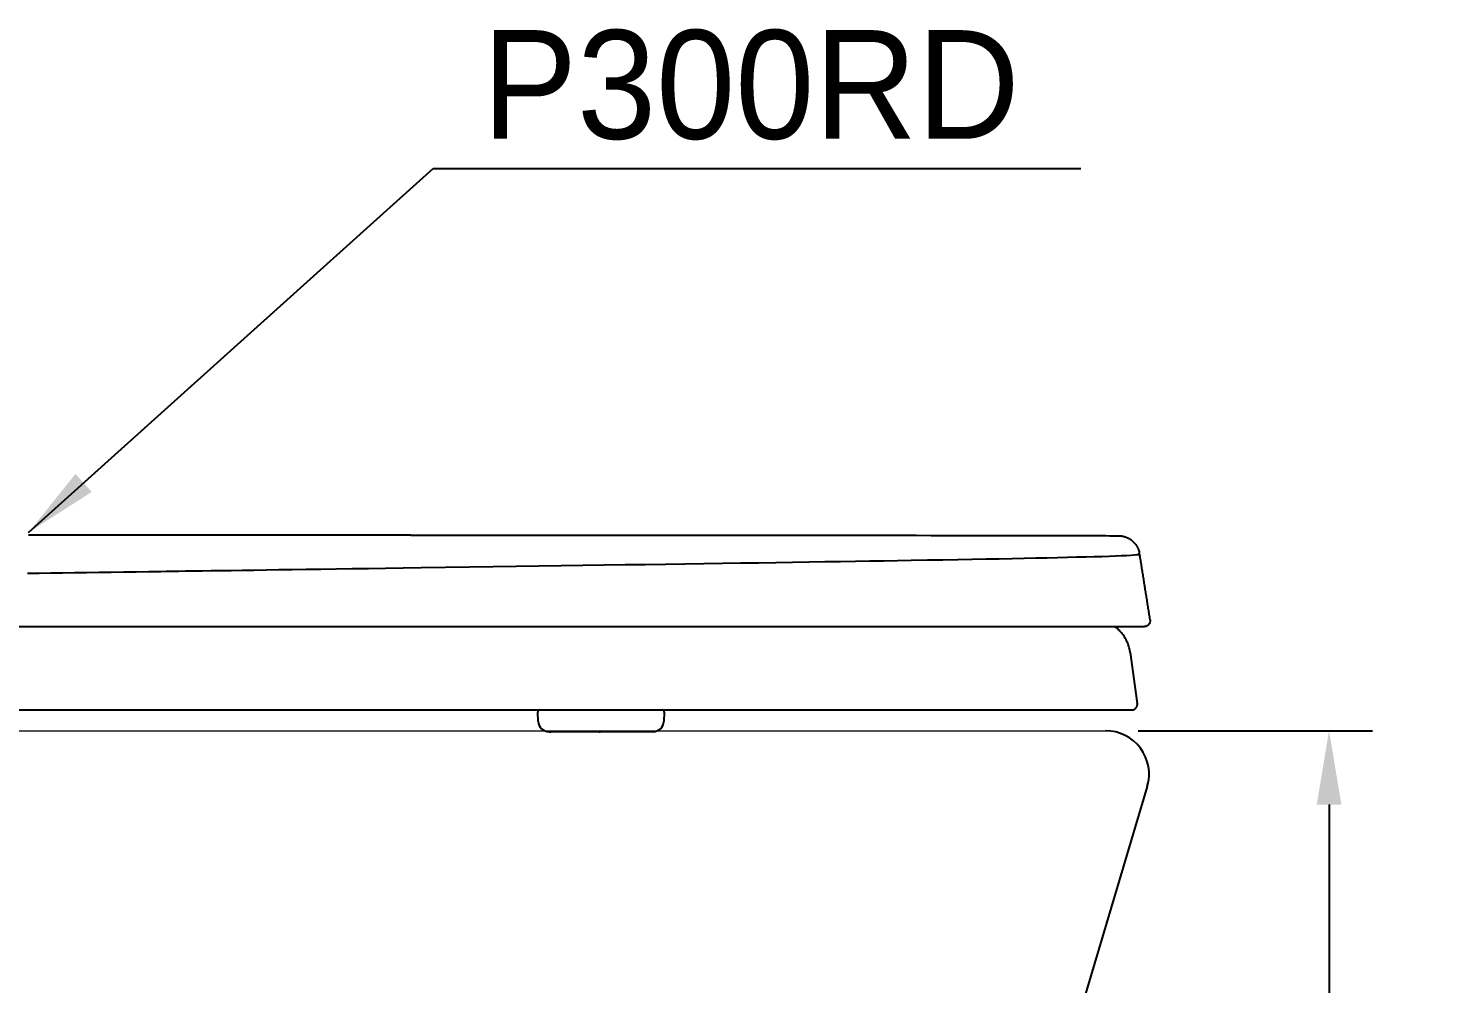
# Model space of a CAD drawing. Header units: millimetres. Extents: x 0 to 1800, y -67 to 2530.
# Drawn here: x 723.5 to 1051, y 557.4 to 777 of the extents above; entities that cross this region are included whole.
import ezdxf

# ---------------------------------------------------------------- set-up
doc = ezdxf.new("R2010")
doc.units = ezdxf.units.MM
for name, color, linetype in [('TEXT', 7, 'Continuous'), ('내부선 및 부속', 4, 'Continuous'), ('외형선', 3, 'Continuous'), ('치수선', 7, 'Continuous')]:
    doc.layers.add(name, color=color, linetype=linetype)
doc.styles.add('____', font='')
doc.styles.add('타이틀', font='H2GTRM.TTF', dxfattribs={"height": 25})
doc.styles.get('____').set_extended_font_data('굴림')
doc.dimstyles.new('MSADIM', dxfattribs={"dimtxt": 33, "dimasz": 17, "dimexe": 10, "dimexo": 7.5, "dimgap": 10, "dimtad": 0, "dimtih": 1, "dimtoh": 1, "dimdec": 0, "dimzin": 1, "dimdsep": 46, "dimtxsty": '____', "dimcen": 11.25, "dimadec": 0, "dimazin": 0, "dimtfac": 1, "dimtdec": 0, "dimtix": 1, "dimtmove": 0, "dimatfit": 3, "dimfxl": 1, "dimtolj": 1, "dimtzin": 1, "dimarcsym": 0})

# ---------------------------------------------------------------- blocks, each defined once
blk = doc.blocks.new('*D13')
at = {"layer": '치수선', "color": 0, "linetype": 'Continuous', "lineweight": -2, "transparency": 16777216}
for p, q in [((978.74, 615.56), (1032.63, 615.56)), ((1022.63, 598.56), (1022.63, 448.37)), ((1022.63, 252.56), (1022.63, 402.74)), ((976.88, 235.56), (1032.63, 235.56))]:
    blk.add_line(p, q, dxfattribs=at)
at = {"layer": '치수선', "color": 0, "linetype": 'Continuous', "transparency": 16777216}
for points in [[(1019.79, 598.56), (1025.46, 598.56), (1022.63, 615.56)], [(1019.79, 252.56), (1025.46, 252.56), (1022.63, 235.56)]]:
    blk.add_solid(points, dxfattribs=at)
at = {"layer": '치수선', "color": 0, "linetype": 'Continuous', "transparency": 16777216, "insert": (1022.63, 425.56), "char_height": 25, "attachment_point": 5, "style": '____'}
blk.add_mtext('\\A1;380', dxfattribs=at)

msp = doc.modelspace()

# ---------------------------------------------------------------- linework, layer by layer
at = {"layer": '내부선 및 부속', "linetype": 'Continuous'}
for p, q in [((725.45, 660.55), (723.47, 660.55)), ((727.44, 660.55), (725.45, 660.55)), ((729.42, 660.54), (727.44, 660.55)), ((731.4, 660.54), (729.42, 660.54)), ((733.38, 660.54), (731.4, 660.54)), ((735.35, 660.54), (733.38, 660.54)), ((737.33, 660.54), (735.35, 660.54)), ((739.31, 660.54), (737.33, 660.54)), ((741.29, 660.54), (739.31, 660.54)), ((743.26, 660.54), (741.29, 660.54)), ((745.23, 660.53), (743.26, 660.54)), ((747.21, 660.53), (745.23, 660.53)), ((749.18, 660.53), (747.21, 660.53)), ((751.15, 660.53), (749.18, 660.53)), ((753.12, 660.53), (751.15, 660.53)), ((755.09, 660.53), (753.12, 660.53)), ((757.05, 660.53), (755.09, 660.53)), ((759.02, 660.53), (757.05, 660.53)), ((760.98, 660.53), (759.02, 660.53)), ((762.94, 660.53), (760.98, 660.53)), ((764.9, 660.53), (762.94, 660.53)), ((766.86, 660.53), (764.9, 660.53)), ((768.82, 660.53), (766.86, 660.53)), ((770.78, 660.52), (768.82, 660.53)), ((772.73, 660.52), (770.78, 660.52)), ((774.69, 660.52), (772.73, 660.52)), ((776.64, 660.52), (774.69, 660.52)), ((778.59, 660.52), (776.64, 660.52)), ((780.54, 660.52), (778.59, 660.52)), ((782.48, 660.52), (780.54, 660.52)), ((784.43, 660.52), (782.48, 660.52)), ((786.37, 660.52), (784.43, 660.52)), ((788.31, 660.52), (786.37, 660.52)), ((790.25, 660.52), (788.31, 660.52)), ((792.18, 660.52), (790.25, 660.52)), ((794.12, 660.52), (792.18, 660.52)), ((796.05, 660.52), (794.12, 660.52)), ((797.98, 660.52), (796.05, 660.52)), ((799.91, 660.52), (797.98, 660.52)), ((801.84, 660.52), (799.91, 660.52)), ((803.76, 660.52), (801.84, 660.52)), ((805.68, 660.52), (803.76, 660.52)), ((807.6, 660.52), (805.68, 660.52)), ((809.52, 660.52), (807.6, 660.52)), ((811.43, 660.52), (809.52, 660.52)), ((811.43, 660.52), (816.23, 660.52)), ((811.44, 660.52), (811.43, 660.52)), ((811.45, 660.52), (811.44, 660.52)), ((816.23, 660.52), (821.01, 660.52)), ((821.01, 660.52), (825.76, 660.52)), ((825.76, 660.52), (830.49, 660.52)), ((830.49, 660.52), (835.18, 660.52)), ((835.18, 660.52), (839.85, 660.52)), ((839.85, 660.52), (844.48, 660.52)), ((844.48, 660.52), (849.08, 660.52)), ((849.08, 660.52), (853.64, 660.51)), ((853.64, 660.51), (858.17, 660.51)), ((858.17, 660.51), (862.67, 660.51)), ((862.67, 660.51), (867.12, 660.51)), ((867.12, 660.51), (871.53, 660.51)), ((871.53, 660.51), (875.9, 660.51)), ((875.9, 660.51), (880.23, 660.51)), ((880.23, 660.51), (884.51, 660.5)), ((884.51, 660.5), (888.76, 660.5)), ((888.76, 660.5), (892.96, 660.5)), ((892.96, 660.5), (897.11, 660.5)), ((897.11, 660.5), (901.2, 660.5)), ((901.2, 660.5), (905.24, 660.5)), ((905.24, 660.5), (909.2, 660.5)), ((909.2, 660.5), (913.08, 660.49)), ((913.08, 660.49), (916.88, 660.49)), ((916.88, 660.49), (920.58, 660.49)), ((920.58, 660.49), (924.2, 660.49)), ((924.2, 660.49), (927.72, 660.49)), ((927.72, 660.49), (931.14, 660.48)), ((931.14, 660.48), (934.46, 660.48)), ((934.46, 660.48), (937.68, 660.48)), ((937.68, 660.48), (940.8, 660.47)), ((940.8, 660.47), (943.8, 660.47)), ((943.8, 660.47), (946.7, 660.47)), ((946.7, 660.47), (949.49, 660.46)), ((949.49, 660.46), (952.16, 660.46)), ((952.16, 660.46), (954.73, 660.46)), ((954.73, 660.46), (957.18, 660.45)), ((957.18, 660.45), (959.52, 660.45)), ((959.52, 660.45), (961.72, 660.44)), ((961.72, 660.44), (963.76, 660.44)), ((963.76, 660.44), (965.63, 660.43)), ((965.63, 660.43), (967.33, 660.43)), ((967.33, 660.43), (968.83, 660.42)), ((968.83, 660.42), (970.14, 660.42)), ((970.14, 660.42), (971.27, 660.42)), ((971.27, 660.42), (972.2, 660.41)), ((972.2, 660.41), (972.94, 660.41)), ((972.94, 660.41), (973.49, 660.41)), ((973.49, 660.41), (973.84, 660.41)), ((973.84, 660.41), (974.91, 660.35)), ((974.91, 660.35), (975.01, 660.33)), ((974.91, 660.35), (974.91, 660.35)), ((975.01, 660.33), (975.12, 660.31)), ((975.12, 660.31), (975.22, 660.29)), ((975.22, 660.29), (975.32, 660.27)), ((975.32, 660.27), (975.42, 660.24)), ((975.42, 660.24), (975.53, 660.21)), ((975.53, 660.21), (975.63, 660.18)), ((975.63, 660.18), (975.73, 660.15)), ((975.73, 660.15), (975.83, 660.11)), ((975.83, 660.11), (975.93, 660.08)), ((975.93, 660.08), (976.03, 660.04)), ((976.03, 660.04), (976.13, 659.99)), ((976.13, 659.99), (976.23, 659.95)), ((976.23, 659.95), (976.33, 659.9)), ((976.33, 659.9), (976.43, 659.85)), ((976.43, 659.85), (976.53, 659.8)), ((976.53, 659.8), (976.62, 659.75)), ((976.62, 659.75), (976.72, 659.69)), ((976.72, 659.69), (976.81, 659.63)), ((976.81, 659.63), (976.91, 659.57)), ((976.91, 659.57), (977, 659.51)), ((977, 659.51), (977.09, 659.45)), ((977.09, 659.45), (977.18, 659.38)), ((977.18, 659.38), (977.27, 659.31)), ((977.27, 659.31), (977.35, 659.24)), ((977.35, 659.24), (977.44, 659.17)), ((977.44, 659.17), (977.52, 659.09)), ((977.52, 659.09), (977.6, 659.02)), ((977.6, 659.02), (977.68, 658.94)), ((977.68, 658.94), (977.76, 658.86)), ((977.76, 658.86), (977.83, 658.78)), ((977.83, 658.78), (977.91, 658.7)), ((977.91, 658.7), (977.98, 658.61)), ((977.98, 658.61), (978.05, 658.53)), ((978.05, 658.53), (978.11, 658.44)), ((978.11, 658.44), (978.18, 658.35)), ((978.18, 658.35), (978.24, 658.26)), ((940.55, 655.01), (943.74, 655.06)), ((943.74, 655.06), (946.79, 655.12)), ((946.79, 655.12), (949.72, 655.18)), ((949.72, 655.18), (952.52, 655.24)), ((952.52, 655.24), (955.19, 655.29)), ((955.19, 655.29), (957.74, 655.35)), ((957.74, 655.35), (960.16, 655.4)), ((960.16, 655.4), (962.47, 655.45)), ((962.47, 655.45), (964.63, 655.51)), ((964.63, 655.51), (966.66, 655.56)), ((966.66, 655.56), (968.58, 655.61)), ((968.58, 655.61), (970.37, 655.66)), ((970.37, 655.66), (972.02, 655.71)), ((972.02, 655.71), (973.52, 655.77)), ((973.52, 655.77), (974.85, 655.82)), ((974.85, 655.82), (976.02, 655.88)), ((976.02, 655.88), (977.01, 655.93)), ((977.01, 655.93), (977.82, 655.99)), ((977.82, 655.99), (978.44, 656.05)), ((978.24, 658.26), (978.31, 658.17)), ((978.31, 658.17), (978.36, 658.08)), ((978.36, 658.08), (978.42, 657.99)), ((978.42, 657.99), (978.48, 657.9)), ((978.44, 656.05), (978.85, 656.1)), ((978.48, 657.9), (978.53, 657.8)), ((978.53, 657.8), (978.58, 657.71)), ((978.58, 657.71), (978.63, 657.61)), ((978.63, 657.61), (978.67, 657.52)), ((978.67, 657.52), (978.72, 657.42)), ((978.72, 657.42), (978.76, 657.32)), ((978.76, 657.32), (978.8, 657.23)), ((978.8, 657.23), (978.83, 657.13)), ((978.83, 657.13), (978.87, 657.03)), ((978.85, 656.12), (978.84, 656.1)), ((978.86, 656.14), (978.85, 656.12)), ((978.87, 656.18), (978.86, 656.16)), ((978.86, 656.16), (978.86, 656.14)), ((978.87, 657.03), (978.87, 657.01)), ((978.87, 657.01), (978.88, 657)), ((978.88, 656.22), (978.87, 656.2)), ((978.87, 656.2), (978.87, 656.18)), ((978.88, 657), (978.88, 656.98)), ((978.88, 656.98), (978.89, 656.96)), ((978.89, 656.23), (978.88, 656.22)), ((978.89, 656.96), (978.89, 656.94)), ((978.89, 656.94), (978.9, 656.92)), ((978.9, 656.27), (978.89, 656.25)), ((978.89, 656.25), (978.89, 656.23)), ((978.9, 656.92), (978.9, 656.9)), ((978.9, 656.9), (978.91, 656.88)), ((978.91, 656.33), (978.9, 656.31)), ((978.9, 656.31), (978.9, 656.29)), ((978.9, 656.29), (978.9, 656.27)), ((978.91, 656.88), (978.91, 656.87)), ((978.91, 656.87), (978.91, 656.85)), ((978.91, 656.85), (978.92, 656.83)), ((978.92, 656.38), (978.91, 656.36)), ((978.91, 656.36), (978.91, 656.35)), ((978.91, 656.35), (978.91, 656.33)), ((978.92, 656.83), (978.92, 656.81)), ((978.92, 656.81), (978.92, 656.79)), ((978.92, 656.79), (978.93, 656.77)), ((978.93, 656.44), (978.92, 656.42)), ((978.92, 656.42), (978.92, 656.4)), ((978.92, 656.4), (978.92, 656.38)), ((978.93, 656.77), (978.93, 656.76)), ((978.93, 656.76), (978.93, 656.74)), ((978.93, 656.74), (978.93, 656.72)), ((978.93, 656.72), (978.93, 656.7)), ((978.93, 656.7), (978.93, 656.68)), ((978.93, 656.68), (978.93, 656.66)), ((978.93, 656.66), (978.94, 656.64)), ((978.94, 656.55), (978.93, 656.53)), ((978.93, 656.53), (978.93, 656.51)), ((978.93, 656.51), (978.93, 656.5)), ((978.93, 656.5), (978.93, 656.48)), ((978.93, 656.48), (978.93, 656.46)), ((978.93, 656.46), (978.93, 656.44)), ((978.94, 656.64), (978.94, 656.63)), ((978.94, 656.63), (978.94, 656.61)), ((978.94, 656.61), (978.94, 656.59)), ((978.94, 656.59), (978.94, 656.57)), ((978.94, 656.57), (978.94, 656.55)), ((979.12, 655.89), (979.08, 656.19)), ((979.17, 655.59), (979.12, 655.89)), ((979.22, 655.28), (979.17, 655.59)), ((979.27, 654.98), (979.22, 655.28)), ((723.28, 651.77), (725.94, 651.81)), ((725.94, 651.81), (728.62, 651.85)), ((728.62, 651.85), (731.33, 651.88)), ((731.33, 651.88), (734.08, 651.92)), ((734.08, 651.92), (736.86, 651.96)), ((736.86, 651.96), (739.66, 652)), ((739.66, 652), (742.5, 652.04)), ((742.5, 652.04), (745.37, 652.08)), ((745.37, 652.08), (748.27, 652.12)), ((748.27, 652.12), (751.2, 652.17)), ((751.2, 652.17), (751.97, 652.18)), ((751.97, 652.18), (752.89, 652.19)), ((752.89, 652.19), (753.96, 652.21)), ((753.96, 652.21), (755.18, 652.22)), ((755.18, 652.22), (756.54, 652.24)), ((756.54, 652.24), (758.05, 652.26)), ((758.05, 652.26), (759.7, 652.29)), ((759.7, 652.29), (761.5, 652.31)), ((761.5, 652.31), (763.44, 652.34)), ((763.44, 652.34), (765.53, 652.37)), ((765.53, 652.37), (767.76, 652.4)), ((767.76, 652.4), (770.14, 652.44)), ((770.14, 652.44), (772.66, 652.47)), ((772.66, 652.47), (775.33, 652.51)), ((775.33, 652.51), (778.13, 652.55)), ((778.13, 652.55), (781.08, 652.6)), ((781.08, 652.6), (784.17, 652.64)), ((784.17, 652.64), (787.4, 652.69)), ((787.4, 652.69), (790.76, 652.74)), ((790.76, 652.74), (794.27, 652.79)), ((794.27, 652.79), (797.91, 652.84)), ((797.91, 652.84), (801.68, 652.89)), ((801.68, 652.89), (805.59, 652.95)), ((805.59, 652.95), (809.64, 653.01)), ((809.64, 653.01), (813.81, 653.07)), ((813.81, 653.07), (819.43, 653.15)), ((819.43, 653.15), (824.95, 653.23)), ((824.95, 653.23), (830.37, 653.31)), ((830.37, 653.31), (835.69, 653.38)), ((835.69, 653.38), (840.9, 653.46)), ((840.9, 653.46), (846, 653.53)), ((846, 653.53), (851, 653.61)), ((851, 653.61), (855.9, 653.68)), ((855.9, 653.68), (860.7, 653.75)), ((860.7, 653.75), (865.39, 653.82)), ((865.39, 653.82), (869.98, 653.88)), ((869.98, 653.88), (874.46, 653.95)), ((874.46, 653.95), (878.84, 654.02)), ((878.84, 654.02), (883.12, 654.08)), ((883.12, 654.08), (887.3, 654.14)), ((887.3, 654.14), (891.38, 654.2)), ((891.38, 654.2), (895.36, 654.26)), ((895.36, 654.26), (899.24, 654.32)), ((899.24, 654.32), (903.02, 654.38)), ((903.02, 654.38), (906.69, 654.44)), ((906.69, 654.44), (910.25, 654.49)), ((910.25, 654.49), (913.7, 654.55)), ((913.7, 654.55), (917.03, 654.6)), ((917.03, 654.6), (920.24, 654.65)), ((920.24, 654.65), (923.34, 654.71)), ((923.34, 654.71), (926.54, 654.76)), ((926.54, 654.76), (930.24, 654.82)), ((930.24, 654.82), (933.8, 654.88)), ((933.8, 654.88), (937.24, 654.95)), ((937.24, 654.95), (940.55, 655.01)), ((979.32, 654.68), (979.27, 654.98)), ((979.36, 654.37), (979.32, 654.68)), ((979.41, 654.07), (979.36, 654.37)), ((979.46, 653.77), (979.41, 654.07)), ((979.51, 653.46), (979.46, 653.77)), ((979.56, 653.16), (979.51, 653.46)), ((979.6, 652.86), (979.56, 653.16)), ((979.65, 652.56), (979.6, 652.86)), ((979.7, 652.25), (979.65, 652.56)), ((979.75, 651.95), (979.7, 652.25)), ((979.8, 651.65), (979.75, 651.95)), ((979.84, 651.34), (979.8, 651.65)), ((979.89, 651.04), (979.84, 651.34)), ((979.94, 650.74), (979.89, 651.04)), ((979.99, 650.43), (979.94, 650.74)), ((980.04, 650.13), (979.99, 650.43)), ((980.08, 649.83), (980.04, 650.13)), ((980.13, 649.52), (980.08, 649.83)), ((980.18, 649.22), (980.13, 649.52)), ((980.23, 648.92), (980.18, 649.22)), ((980.28, 648.61), (980.23, 648.92)), ((980.32, 648.31), (980.28, 648.61)), ((980.37, 648.01), (980.32, 648.31)), ((980.42, 647.71), (980.37, 648.01)), ((980.47, 647.4), (980.42, 647.71)), ((980.52, 647.1), (980.47, 647.4)), ((980.56, 646.8), (980.52, 647.1)), ((980.61, 646.49), (980.56, 646.8)), ((980.66, 646.19), (980.61, 646.49)), ((980.71, 645.89), (980.66, 646.19)), ((980.76, 645.58), (980.71, 645.89)), ((980.8, 645.28), (980.76, 645.58)), ((980.85, 644.98), (980.8, 645.28)), ((980.9, 644.67), (980.85, 644.98)), ((980.95, 644.37), (980.9, 644.67)), ((981, 644.07), (980.95, 644.37)), ((981.04, 643.76), (981, 644.07)), ((981.09, 643.46), (981.04, 643.76)), ((981.14, 643.16), (981.09, 643.46)), ((981.19, 642.86), (981.14, 643.16)), ((981.24, 642.55), (981.19, 642.86)), ((981.28, 642.25), (981.24, 642.55)), ((981.33, 641.95), (981.28, 642.25)), ((981.38, 641.64), (981.33, 641.95)), ((718.24, 639.53), (725.94, 639.53)), ((725.94, 639.53), (733.62, 639.53)), ((733.62, 639.53), (741.28, 639.53)), ((741.28, 639.53), (748.92, 639.53)), ((748.92, 639.53), (756.55, 639.53)), ((756.55, 639.53), (764.15, 639.53)), ((764.15, 639.53), (771.74, 639.53)), ((771.74, 639.53), (779.31, 639.53)), ((779.31, 639.53), (786.86, 639.53)), ((786.86, 639.53), (794.39, 639.53)), ((794.39, 639.53), (801.9, 639.53)), ((801.9, 639.53), (809.39, 639.53)), ((809.39, 639.53), (816.86, 639.53)), ((816.86, 639.53), (824.28, 639.53)), ((824.28, 639.53), (831.61, 639.53)), ((831.61, 639.53), (838.84, 639.53)), ((838.84, 639.53), (845.99, 639.53)), ((845.99, 639.53), (853.06, 639.53)), ((853.06, 639.53), (860.03, 639.53)), ((860.03, 639.53), (866.92, 639.53)), ((866.92, 639.53), (873.72, 639.53)), ((873.72, 639.53), (880.43, 639.53)), ((880.43, 639.53), (887.05, 639.53)), ((887.05, 639.53), (893.59, 639.53)), ((893.59, 639.53), (900.05, 639.53)), ((900.05, 639.53), (906.4, 639.53)), ((906.4, 639.53), (912.58, 639.53)), ((912.58, 639.53), (918.56, 639.53)), ((918.56, 639.53), (924.33, 639.53)), ((924.33, 639.53), (929.88, 639.53)), ((929.88, 639.53), (935.21, 639.53)), ((935.21, 639.53), (940.33, 639.53)), ((940.33, 639.53), (945.23, 639.53)), ((945.23, 639.53), (949.89, 639.53)), ((949.89, 639.53), (954.26, 639.53)), ((954.26, 639.53), (958.36, 639.53)), ((958.36, 639.53), (962.21, 639.53)), ((962.21, 639.53), (965.79, 639.53)), ((965.79, 639.53), (969.05, 639.53)), ((969.05, 639.53), (971.95, 639.53)), ((971.95, 639.53), (974.44, 639.53)), ((973.52, 639.38), (973.32, 639.53)), ((973.74, 639.21), (973.52, 639.38)), ((973.94, 639.03), (973.74, 639.21)), ((974.15, 638.84), (973.94, 639.03)), ((974.35, 638.65), (974.15, 638.84)), ((974.44, 639.53), (976.48, 639.53)), ((976.48, 639.53), (978.07, 639.53)), ((978.07, 639.53), (979.23, 639.53)), ((979.23, 639.53), (979.93, 639.53)), ((979.93, 639.53), (980.19, 639.53)), ((981.43, 641.34), (981.38, 641.64)), ((981.48, 641.04), (981.43, 641.34)), ((981.48, 641.04), (981.48, 641.04)), ((974.54, 638.45), (974.35, 638.65)), ((974.72, 638.25), (974.54, 638.45)), ((974.9, 638.04), (974.72, 638.25)), ((975.07, 637.83), (974.9, 638.04)), ((975.24, 637.6), (975.07, 637.83)), ((975.4, 637.38), (975.24, 637.6)), ((975.55, 637.15), (975.4, 637.38)), ((975.69, 636.91), (975.55, 637.15)), ((975.83, 636.68), (975.69, 636.91)), ((975.96, 636.43), (975.83, 636.68)), ((976.08, 636.19), (975.96, 636.43)), ((976.2, 635.94), (976.08, 636.19)), ((976.31, 635.68), (976.2, 635.94)), ((976.41, 635.42), (976.31, 635.68)), ((976.5, 635.16), (976.41, 635.42)), ((976.58, 634.9), (976.5, 635.16)), ((976.66, 634.64), (976.58, 634.9)), ((976.73, 634.37), (976.66, 634.64)), ((976.78, 634.1), (976.73, 634.37)), ((976.88, 633.56), (976.78, 634.1)), ((976.88, 633.56), (978.53, 621.82)), ((718.11, 620.34), (725.81, 620.34)), ((725.81, 620.34), (733.58, 620.34)), ((733.58, 620.34), (741.3, 620.34)), ((741.3, 620.34), (748.97, 620.34)), ((748.97, 620.34), (756.59, 620.34)), ((756.59, 620.34), (764.17, 620.34)), ((764.17, 620.34), (771.74, 620.34)), ((771.74, 620.34), (779.42, 620.34)), ((779.42, 620.34), (787.04, 620.34)), ((787.04, 620.34), (794.58, 620.34)), ((794.58, 620.34), (802.06, 620.34)), ((802.06, 620.34), (809.48, 620.34)), ((809.48, 620.34), (816.83, 620.34)), ((816.83, 620.34), (824.41, 620.34)), ((824.41, 620.34), (831.92, 620.34)), ((831.92, 620.34), (839.25, 620.34)), ((839.25, 620.34), (846.42, 620.34)), ((840.74, 617.71), (840.63, 619.84)), ((846.42, 620.34), (853.42, 620.34)), ((853.42, 620.34), (860.25, 620.34)), ((860.25, 620.34), (867.09, 620.34)), ((867.09, 620.34), (874.06, 620.34)), ((869.72, 619.84), (869.61, 617.71)), ((874.06, 620.34), (880.81, 620.34)), ((880.81, 620.34), (887.38, 620.34)), ((887.38, 620.34), (893.95, 620.34)), ((893.95, 620.34), (900.34, 620.34)), ((900.34, 620.34), (906.55, 620.34)), ((906.55, 620.34), (912.78, 620.34)), ((912.78, 620.34), (918.78, 620.34)), ((918.78, 620.34), (924.53, 620.34)), ((924.53, 620.34), (930.02, 620.34)), ((930.02, 620.34), (935.27, 620.34)), ((935.27, 620.34), (940.27, 620.34)), ((940.27, 620.34), (945.23, 620.34)), ((945.23, 620.34), (950.01, 620.34)), ((950.01, 620.34), (954.42, 620.34)), ((954.42, 620.34), (958.44, 620.34)), ((958.44, 620.34), (962.07, 620.34)), ((962.07, 620.34), (965.33, 620.34)), ((965.33, 620.34), (968.22, 620.34)), ((968.22, 620.34), (970.83, 620.34)), ((970.83, 620.34), (973, 620.34)), ((973, 620.34), (974.73, 620.34)), ((974.73, 620.34), (976.03, 620.34)), ((976.03, 620.34), (977.03, 620.34)), ((977.03, 620.34), (977.04, 620.34)), ((977.04, 620.34), (977.04, 620.34)), ((977.04, 620.34), (977.05, 620.34)), ((977.05, 620.34), (977.06, 620.34)), ((977.06, 620.34), (977.07, 620.34)), ((977.07, 620.34), (977.08, 620.34)), ((977.08, 620.34), (977.08, 620.34)), ((977.08, 620.34), (977.09, 620.34)), ((977.09, 620.34), (977.1, 620.34)), ((977.1, 620.34), (977.1, 620.34)), ((977.1, 620.34), (977.11, 620.34)), ((977.11, 620.34), (977.12, 620.34)), ((977.12, 620.34), (977.12, 620.34)), ((977.12, 620.34), (977.13, 620.34)), ((977.13, 620.34), (977.14, 620.34)), ((977.14, 620.34), (977.14, 620.34)), ((977.14, 620.34), (977.15, 620.34)), ((977.15, 620.34), (977.15, 620.34)), ((977.15, 620.34), (977.16, 620.34)), ((977.16, 620.34), (977.16, 620.34)), ((977.16, 620.34), (977.17, 620.34)), ((977.17, 620.34), (977.17, 620.34)), ((977.17, 620.34), (977.18, 620.34)), ((977.18, 620.34), (977.18, 620.34)), ((977.18, 620.34), (977.19, 620.34)), ((977.19, 620.34), (977.19, 620.34)), ((977.19, 620.34), (977.2, 620.34)), ((977.2, 620.34), (977.2, 620.34)), ((977.2, 620.34), (977.2, 620.34)), ((977.2, 620.34), (977.21, 620.34)), ((977.21, 620.34), (977.21, 620.34)), ((977.21, 620.34), (977.21, 620.34)), ((977.21, 620.34), (977.22, 620.34)), ((977.22, 620.34), (977.22, 620.34)), ((977.22, 620.34), (977.22, 620.34)), ((977.22, 620.34), (977.22, 620.34)), ((977.22, 620.34), (977.23, 620.34)), ((977.23, 620.34), (977.23, 620.34)), ((977.23, 620.34), (977.23, 620.34)), ((977.23, 620.34), (977.23, 620.34)), ((977.23, 620.34), (977.23, 620.34)), ((977.23, 620.34), (977.24, 620.34)), ((977.24, 620.34), (977.24, 620.34)), ((977.24, 620.34), (977.24, 620.34)), ((977.24, 620.34), (977.24, 620.34)), ((977.24, 620.34), (977.24, 620.34)), ((977.24, 620.34), (977.24, 620.34)), ((977.24, 620.34), (977.24, 620.34)), ((977.24, 620.34), (977.24, 620.34)), ((977.24, 620.34), (977.24, 620.34)), ((977.24, 620.34), (977.28, 620.34)), ((977.28, 620.34), (977.33, 620.34)), ((977.33, 620.34), (977.37, 620.35)), ((977.37, 620.35), (977.42, 620.35)), ((977.42, 620.35), (977.46, 620.36)), ((977.46, 620.36), (977.51, 620.37)), ((977.51, 620.37), (977.55, 620.38)), ((977.55, 620.38), (977.59, 620.39)), ((977.59, 620.39), (977.63, 620.4)), ((977.63, 620.4), (977.68, 620.42)), ((977.68, 620.42), (977.72, 620.43)), ((977.72, 620.43), (977.76, 620.45)), ((977.76, 620.45), (977.8, 620.47)), ((977.8, 620.47), (977.84, 620.49)), ((977.84, 620.49), (977.88, 620.51)), ((977.88, 620.51), (977.92, 620.53)), ((977.92, 620.53), (977.95, 620.55)), ((977.95, 620.55), (977.99, 620.58)), ((977.99, 620.58), (978.03, 620.61)), ((978.03, 620.61), (978.06, 620.63)), ((978.06, 620.63), (978.1, 620.66)), ((978.1, 620.66), (978.13, 620.69)), ((978.13, 620.69), (978.16, 620.72)), ((978.16, 620.72), (978.19, 620.75)), ((978.19, 620.75), (978.22, 620.79)), ((978.22, 620.79), (978.25, 620.82)), ((978.25, 620.82), (978.28, 620.86)), ((978.28, 620.86), (978.3, 620.89)), ((978.3, 620.89), (978.33, 620.93)), ((978.33, 620.93), (978.35, 620.97)), ((978.35, 620.97), (978.37, 621)), ((978.37, 621), (978.39, 621.04)), ((978.39, 621.04), (978.41, 621.08)), ((978.41, 621.08), (978.43, 621.12)), ((978.43, 621.12), (978.45, 621.16)), ((978.45, 621.16), (978.46, 621.21)), ((978.46, 621.21), (978.48, 621.25)), ((978.48, 621.25), (978.49, 621.29)), ((978.49, 621.29), (978.5, 621.33)), ((978.5, 621.33), (978.51, 621.38)), ((978.51, 621.38), (978.52, 621.42)), ((978.52, 621.42), (978.53, 621.47)), ((978.53, 621.78), (978.53, 621.82)), ((978.54, 621.73), (978.53, 621.78)), ((978.53, 621.51), (978.54, 621.55)), ((978.53, 621.47), (978.53, 621.51)), ((978.54, 621.69), (978.54, 621.73)), ((978.54, 621.64), (978.54, 621.69)), ((978.54, 621.6), (978.54, 621.64)), ((978.54, 621.55), (978.54, 621.6)), ((843.24, 615.34), (843.61, 615.34)), ((854.77, 615.34), (843.61, 615.34)), ((854.77, 615.34), (855, 615.34)), ((867.11, 615.34), (855, 615.34))]:
    msp.add_line(p, q, dxfattribs=at)
for centre, radius, start, end in [((841.13, 619.84), 0.5, 90, 180), ((869.22, 619.84), 0.5, 0, 90), ((843.24, 617.84), 2.5, 183, 270), ((867.11, 617.84), 2.5, 270, 357)]:
    msp.add_arc(centre, radius, start, end, dxfattribs=at)
at = {"layer": '내부선 및 부속', "linetype": 'Continuous', "extrusion": (0, 0, -1)}
for centre, major_axis, ratio, start_param, end_param in [((980.19, 640.83), (0, -1.3), 0.999993, 4.553643, 6.284608), ((854.79, 617.84), (0, -2.5), 0.913979, 0, 0.006781)]:
    msp.add_ellipse(centre, major_axis=major_axis, ratio=ratio, start_param=start_param, end_param=end_param, dxfattribs=at)
at = {"layer": '외형선', "lineweight": 18}
msp.add_line((470.86, 615.56), (971.24, 615.56), dxfattribs=at)
at = {"layer": '외형선'}
msp.add_line((980.82, 602.7), (871.24, 235.56), dxfattribs=at)
msp.add_arc((971.24, 605.56), 10, 343.3809, 90, dxfattribs=at)
at = {"layer": '치수선', "linetype": 'Continuous'}
msp.add_line((833.56, 744.82), (965.51, 744.82), dxfattribs=at)

# ---------------------------------------------------------------- texts
at = {"layer": 'TEXT', "insert": (827.86, 776.67), "char_height": 25, "width": 248.9925, "attachment_point": 1, "line_spacing_factor": 0.963855, "style": '타이틀'}
msp.add_mtext('\\A1;P300RD', dxfattribs=at)

# ---------------------------------------------------------------- dimensions: what is measured, and where the dimension line sits
at = {"layer": '치수선', "linetype": 'Continuous'}
dim = msp.add_linear_dim(base=(1022.63, 235.56), p1=(971.24, 615.56), p2=(969.38, 235.56), angle=90, dimstyle='MSADIM', override={"dimtxt": 25}, dxfattribs=at)
dim.commit()
dim.dimension.update_dxf_attribs({"geometry": '*D13', "text_midpoint": (1022.63, 425.56)})

# ---------------------------------------------------------------- leaders
at = {"layer": '치수선', "linetype": 'Continuous', "annotation_type": 0, "has_hookline": 1, "hookline_direction": 0}
msp.add_leader([(723.53, 661.17), (816.56, 744.82), (833.56, 744.82)], dimstyle='MSADIM', override={"dimtxt": 25}, dxfattribs=at)

doc.saveas('drawing.dxf')
